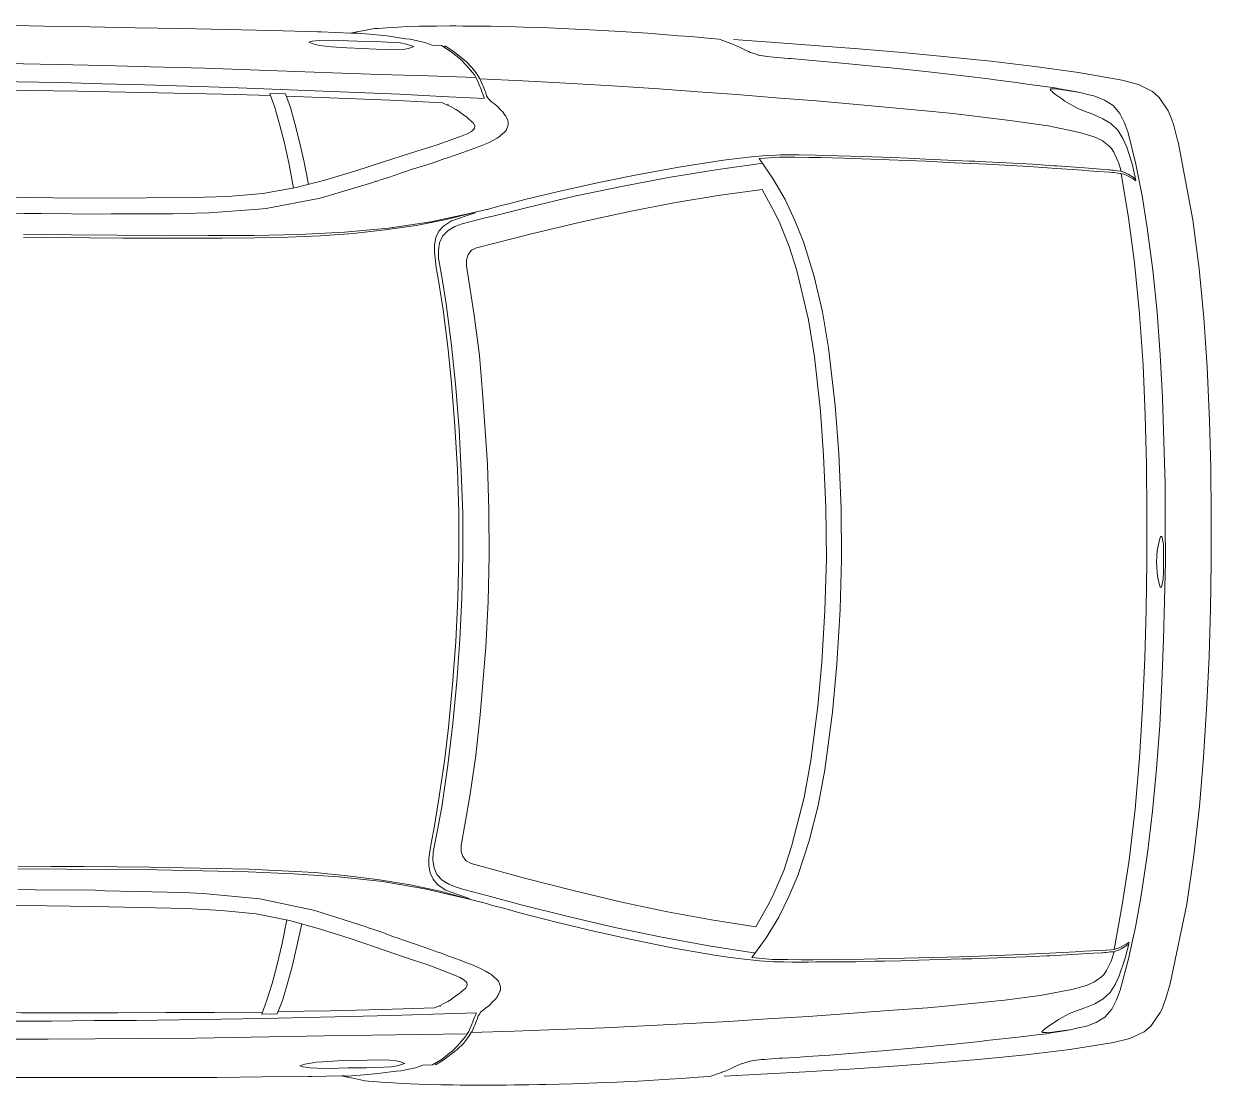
# Model space of a CAD drawing. Header units: metres. Extents: x -2 to 3328848, y -2 to 2725060.
# Drawn here: x 1663030.21 to 1663050.91, y 1362117.25 to 1362135.74 of the extents above; entities that cross this region are included whole.
import ezdxf

# ---------------------------------------------------------------- set-up
doc = ezdxf.new("R2010")
doc.units = ezdxf.units.M
doc.layers.get('0').update_dxf_attribs({"color": 253, "lineweight": 0})
doc.layers.add('AUTOS', color=253, linetype='Continuous', lineweight=0)

# ---------------------------------------------------------------- blocks, each defined once
blk = doc.blocks.new('8AUTOS')
at = {"linetype": 'Continuous'}
for p, q in [((-0.4303, 1.203), (-0.4823, 1.2011)), ((-0.4303, 1.203), (-0.4308, 1.203)), ((-0.4243, 1.2031), (-0.4303, 1.203)), ((-1.1492, 1.1896), (-1.2137, 1.185)), ((-0.624, 1.1798), (-0.6406, 1.1791)), ((-0.7366, 1.0743), (-0.7312, 1.0788)), ((-0.7143, 1.09), (-0.7148, 1.087)), ((-0.6497, 1.0761), (-0.6527, 1.077)), ((-0.6869, 1.0522), (-0.6919, 1.0477)), ((-1.9232, 1.0147), (-1.9241, 1.0116)), ((-1.2919, 0.9883), (-1.3049, 0.9877)), ((-1.2919, 0.9883), (-1.2634, 0.9886)), ((-1.8107, 0.9622), (-1.8182, 0.9611)), ((-1.8032, 0.9627), (-1.8042, 0.9627)), ((-1.8501, 0.9473), (-1.8505, 0.9433)), ((-0.5265, 0.9426), (-0.5285, 0.9431)), ((-0.7616, 0.9045), (-0.7857, 0.9108)), ((-0.7205, 0.8939), (-0.7195, 0.8939)), ((-0.7195, 0.8939), (-0.706, 0.8905)), ((-0.706, 0.8905), (-0.7015, 0.8896)), ((-0.6995, 0.8891), (-0.7015, 0.8896)), ((-0.699, 0.8881), (-0.6995, 0.8891)), ((-0.6579, 0.874), (-0.699, 0.8881)), ((-0.7087, -0.313), (-0.6953, -0.3094)), ((-0.6953, -0.3094), (-0.6908, -0.3084)), ((-0.6888, -0.3079), (-0.6908, -0.3084)), ((-0.6883, -0.3068), (-0.6888, -0.3079)), ((-0.6474, -0.292), (-0.6883, -0.3068)), ((-0.7506, -0.3244), (-0.7746, -0.3311)), ((-0.7097, -0.313), (-0.7087, -0.313)), ((-0.5148, -0.3583), (-0.5168, -0.3588)), ((-1.8381, -0.3866), (-1.8387, -0.3826)), ((-1.7985, -0.4008), (-1.806, -0.3999)), ((-1.791, -0.4012), (-1.792, -0.4012)), ((-1.2793, -0.4176), (-1.2923, -0.4173)), ((-1.2793, -0.4176), (-1.2508, -0.4174)), ((-1.91, -0.4553), (-1.911, -0.4523)), ((-0.6733, -0.4707), (-0.6784, -0.4663)), ((-0.7226, -0.4937), (-0.7171, -0.4981)), ((-0.6356, -0.4939), (-0.6386, -0.4949)), ((-0.7, -0.509), (-0.7005, -0.506)), ((-0.6081, -0.5972), (-0.6247, -0.5968)), ((-1.133, -0.6163), (-1.1976, -0.6129)), ((-0.414, -0.6169), (-0.466, -0.6159)), ((-0.414, -0.6169), (-0.4145, -0.6169)), ((-0.408, -0.6169), (-0.414, -0.6169))]:
    blk.add_line(p, q, dxfattribs=at)
for points in [[(-1.1262, 1.1898), (-1.1237, 1.1903), (-1.1037, 1.192), (-1.0747, 1.1948), (-1.0533, 1.1964), (-0.9993, 1.2009), (-0.9623, 1.2033), (-0.9423, 1.2044), (-0.8988, 1.2068), (-0.8848, 1.2075), (-0.8384, 1.2094), (-0.8269, 1.21), (-0.8089, 1.2106), (-0.7834, 1.2114), (-0.7694, 1.212), (-0.7449, 1.2122), (-0.7264, 1.2129), (-0.7119, 1.213), (-0.6979, 1.2131), (-0.6894, 1.2132), (-0.6774, 1.2133), (-0.6654, 1.2134), (-0.6554, 1.2135), (-0.6319, 1.2132), (-0.6014, 1.213), (-0.5804, 1.2122), (-0.5649, 1.2113), (-0.5519, 1.2109), (-0.5378, 1.2096), (-0.5298, 1.2091), (-0.5238, 1.2087)], [(-0.5233, 1.2087), (-0.5238, 1.2087), (-0.5208, 1.2082), (-0.5053, 1.2053), (-0.4898, 1.2025), (-0.4823, 1.2011)], [(-0.4823, 1.2011), (-0.4848, 1.201), (-0.4878, 1.201), (-0.4913, 1.201), (-0.4943, 1.2009), (-0.4998, 1.2004), (-0.5073, 1.1998), (-0.5148, 1.1993)], [(0.3796, 1.2173), (0.3766, 1.2172), (0.2951, 1.2165), (0.2136, 1.2153), (0.1316, 1.2145), (0.0521, 1.2133), (-0.0273, 1.2121), (-0.1063, 1.2104), (-0.1858, 1.2092), (-0.2653, 1.2075), (-0.3448, 1.2053), (-0.4243, 1.2031)], [(-1.2137, 1.185), (-1.2906, 1.1793), (-1.3671, 1.1736), (-1.444, 1.1669), (-1.5209, 1.1598), (-1.5979, 1.1521), (-1.6743, 1.1429), (-1.7507, 1.1322), (-1.8266, 1.119), (-1.855, 1.1113), (-1.8794, 1.0991), (-1.8908, 1.0889), (-1.9066, 1.0653), (-1.9105, 1.0573), (-1.9125, 1.0518), (-1.9164, 1.0402), (-1.9232, 1.0147)], [(-1.1262, 1.1898), (-1.1446, 1.1831), (-1.1451, 1.1826), (-1.1506, 1.1806), (-1.1611, 1.176), (-1.17, 1.1714), (-1.1745, 1.1694), (-1.1755, 1.1689)], [(-0.624, 1.1798), (-0.6111, 1.1844), (-0.5857, 1.1901), (-0.5777, 1.1912), (-0.5457, 1.196), (-0.5148, 1.1993)], [(-0.4092, 1.1849), (-0.4151, 1.1867), (-0.4272, 1.188), (-0.4397, 1.1884), (-0.4607, 1.1882), (-0.4931, 1.187), (-0.5256, 1.1862), (-0.5556, 1.1844), (-0.5681, 1.1838), (-0.5791, 1.1817), (-0.5923, 1.1774)], [(-0.5923, 1.1774), (-0.5845, 1.1746), (-0.577, 1.1732), (-0.566, 1.1723), (-0.5505, 1.1719), (-0.5265, 1.1727), (-0.5025, 1.1739), (-0.4755, 1.1751), (-0.4486, 1.1769), (-0.4376, 1.178), (-0.4286, 1.1795), (-0.4181, 1.1816), (-0.4092, 1.1849)], [(-1.2449, 1.1567), (-1.2249, 1.1584), (-1.2194, 1.159), (-1.2129, 1.1595), (-1.2004, 1.1611), (-1.191, 1.1632), (-1.1885, 1.1642), (-1.179, 1.1673), (-1.1785, 1.1673), (-1.1755, 1.1689)], [(-1.1954, 1.1622), (-1.191, 1.1632), (-1.1885, 1.1642), (-1.179, 1.1673), (-1.1785, 1.1673), (-1.1755, 1.1689)], [(-0.7221, 1.0099), (-0.7301, 1.0138), (-0.7371, 1.0178), (-0.7392, 1.0192), (-0.7502, 1.0282), (-0.7528, 1.0311), (-0.7533, 1.0326), (-0.7543, 1.0341), (-0.7563, 1.0411), (-0.7564, 1.0466), (-0.7559, 1.0486), (-0.7535, 1.0541), (-0.7525, 1.0561), (-0.7515, 1.0576), (-0.748, 1.0627), (-0.7466, 1.0642), (-0.7451, 1.0657), (-0.7366, 1.0743), (-0.7312, 1.0788), (-0.7277, 1.0814), (-0.7227, 1.0859), (-0.7213, 1.0884), (-0.7188, 1.0919), (-0.7169, 1.0985), (-0.7159, 1.101), (-0.713, 1.1085), (-0.712, 1.111), (-0.7085, 1.119), (-0.7071, 1.1215), (-0.7036, 1.1271), (-0.7007, 1.1316), (-0.6937, 1.1407), (-0.6833, 1.1513), (-0.6605, 1.1695), (-0.6471, 1.1781)], [(-0.7099, 1.1005), (-0.7099, 1.1015), (-0.706, 1.111), (-0.7025, 1.1196), (-0.7001, 1.1236), (-0.6976, 1.1281), (-0.6937, 1.1327), (-0.6838, 1.1447), (-0.6739, 1.1548), (-0.6734, 1.1553), (-0.657, 1.1685), (-0.6406, 1.1791)], [(-0.6451, 1.1766), (-0.6466, 1.1781), (-0.6471, 1.1781)], [(-1.7624, 1.0951), (-1.7604, 1.0956), (-1.7469, 1.0987), (-1.7409, 1.0998), (-1.7175, 1.104), (-1.7095, 1.1056), (-1.688, 1.1083), (-1.6785, 1.1098), (-1.665, 1.1115), (-1.638, 1.1152), (-1.6051, 1.1195), (-1.5936, 1.1211), (-1.5546, 1.126), (-1.4892, 1.1335), (-1.4238, 1.1406), (-1.4098, 1.1418), (-1.3323, 1.1494), (-1.2934, 1.1528), (-1.2739, 1.1545), (-1.2494, 1.1567)], [(-1.2494, 1.1567), (-1.2474, 1.1567), (-1.2449, 1.1567)], [(0.3277, 1.1518), (0.2057, 1.1497), (0.1177, 1.1479), (0.0297, 1.1461), (-0.0517, 1.1444), (-0.1332, 1.1422), (-0.2277, 1.1398), (-0.3227, 1.1365), (-0.4506, 1.1318), (-0.5336, 1.1291), (-0.6171, 1.1263), (-0.7001, 1.1236)], [(-0.7071, 1.1215), (-0.782, 1.1179), (-0.857, 1.1137), (-0.9385, 1.109), (-1.0194, 1.1037), (-1.0874, 1.0986), (-1.1548, 1.094), (-1.2228, 1.0884), (-1.2937, 1.0828), (-1.3642, 1.0767), (-1.4331, 1.07), (-1.5016, 1.0639), (-1.5321, 1.0607), (-1.6354, 1.0482), (-1.6974, 1.0392), (-1.7308, 1.0324), (-1.7548, 1.0272), (-1.7777, 1.0205), (-1.7916, 1.0138), (-1.8036, 1.0047), (-1.808, 0.9997), (-1.812, 0.9937), (-1.8193, 0.9781), (-1.8203, 0.9756), (-1.8247, 0.9605)], [(0.32, 1.1202), (0.246, 1.1191), (0.1725, 1.1174), (0.0985, 1.1162), (0.0245, 1.1146), (-0.0495, 1.1124), (-0.1234, 1.1108), (-0.1974, 1.1086), (-0.2714, 1.1059), (-0.3454, 1.1033), (-0.4194, 1.1006), (-0.4933, 1.0975), (-0.5673, 1.0943), (-0.6408, 1.0906), (-0.7148, 1.087)], [(-0.4506, 1.1318), (-0.5336, 1.1291), (-0.6171, 1.1263), (-0.7001, 1.1236)], [(-1.7266, 1.0826), (-1.7208, 1.087), (-1.7104, 1.0941), (-1.7064, 1.0971), (-1.7044, 1.0991), (-1.7019, 1.1016), (-1.7014, 1.1026), (-1.7024, 1.1036), (-1.7074, 1.1036), (-1.7079, 1.1036), (-1.7099, 1.1036), (-1.7199, 1.1025), (-1.749, 1.0983)], [(-0.7143, 1.09), (-0.7128, 1.0935), (-0.7099, 1.1005)], [(-0.3428, 1.0923), (-0.2588, 1.0945), (-0.1743, 1.0963), (-0.0903, 1.0981), (-0.0063, 1.0998), (0.0776, 1.1011), (0.1616, 1.1018), (0.2456, 1.1026)], [(-1.8928, 0.6404), (-1.8875, 0.7145), (-1.8801, 0.788), (-1.8703, 0.8616), (-1.8613, 0.9172), (-1.8503, 0.9728), (-1.8368, 1.0274), (-1.8304, 1.0445), (-1.8226, 1.0606), (-1.8107, 1.0747), (-1.7958, 1.0843), (-1.7788, 1.091), (-1.7624, 1.0951)], [(-1.7266, 1.0826), (-1.7491, 1.0697), (-1.7591, 1.0656)], [(-0.6869, 1.0522), (-0.6869, 1.0522), (-0.6845, 1.0542), (-0.673, 1.0628), (-0.6711, 1.0644), (-0.6711, 1.0644), (-0.6651, 1.0679), (-0.6561, 1.073), (-0.6521, 1.075), (-0.6422, 1.0796)], [(-0.3698, 1.0911), (-0.4608, 1.0877), (-0.5512, 1.0839), (-0.6422, 1.0796)], [(-0.4084, 0.9372), (-0.4008, 0.9763), (-0.3931, 1.0118), (-0.3849, 1.0434), (-0.3771, 1.0715), (-0.3683, 1.0951)], [(-0.3823, 0.9309), (-0.3747, 0.972), (-0.3665, 1.0091), (-0.3583, 1.0422), (-0.3501, 1.0712), (-0.3413, 1.0958), (-0.3683, 1.0951)], [(-1.7591, 1.0656), (-1.7756, 1.0595), (-1.793, 1.0518), (-1.8069, 1.0432), (-1.8188, 1.0316)], [(-0.2072, 0.9145), (-0.2682, 0.9165), (-0.3288, 0.9214), (-0.3869, 0.9319), (-0.441, 0.9459), (-0.4911, 0.961), (-0.5393, 0.9765), (-0.5864, 0.9916), (-0.633, 1.0062), (-0.6762, 1.0218), (-0.6852, 1.0257), (-0.6927, 1.0297), (-0.6978, 1.0346), (-0.6983, 1.0396), (-0.6954, 1.0446), (-0.6919, 1.0477)], [(-1.8188, 1.0316), (-1.8277, 1.0175), (-1.8345, 1.0024), (-1.8438, 0.9734), (-1.8501, 0.9473)], [(-1.9241, 1.0116), (-1.9499, 0.8754), (-1.9607, 0.7903), (-1.9689, 0.7047), (-1.9746, 0.6192), (-1.9788, 0.5256), (-1.9811, 0.4436), (-1.9818, 0.3611), (-1.9816, 0.2791)], [(-0.7221, 1.0099), (-0.7105, 1.005), (-0.704, 1.0026), (-0.7015, 1.0016), (-0.6854, 0.9957), (-0.6659, 0.9889), (-0.6493, 0.9831), (-0.6463, 0.9826), (-0.6273, 0.9757), (-0.6072, 0.9694), (-0.5876, 0.9631), (-0.5781, 0.9597), (-0.5766, 0.9592)], [(-1.8505, 0.9433), (-1.8456, 0.9473), (-1.8336, 0.9535), (-1.8296, 0.955), (-1.8266, 0.956), (-1.8246, 0.9565), (-1.8246, 0.9565), (-1.8236, 0.9565), (-1.8191, 0.9571), (-1.8121, 0.9581), (-1.8116, 0.9582), (-1.8106, 0.9582), (-1.8047, 0.9587), (-1.7857, 0.9599), (-1.7597, 0.9616), (-1.7577, 0.9621), (-1.7122, 0.965), (-1.6647, 0.9685), (-1.5903, 0.9726), (-1.5768, 0.9733), (-1.5338, 0.9751), (-1.4843, 0.9776), (-1.4843, 0.9776), (-1.3888, 0.9814), (-1.3414, 0.9829), (-1.3014, 0.9842), (-1.2989, 0.9842), (-1.2804, 0.9844), (-1.2559, 0.9846), (-1.2464, 0.9847), (-1.2399, 0.9848), (-1.2369, 0.9848), (-1.2294, 0.9849), (-1.1938, 0.9822)], [(-1.8032, 0.9627), (-1.7887, 0.9639), (-1.7887, 0.9639), (-1.7607, 0.9661), (-1.7127, 0.9695), (-1.7077, 0.9696), (-1.6703, 0.9724), (-1.6368, 0.9742), (-1.5768, 0.9773), (-1.5698, 0.9778), (-1.5603, 0.9779), (-1.4843, 0.9816), (-1.4843, 0.9816), (-1.4534, 0.9829), (-1.4249, 0.9841), (-1.4079, 0.9848), (-1.3749, 0.9861), (-1.3319, 0.9869), (-1.3049, 0.9877)], [(-1.3376, 0.2849), (-1.3369, 0.3729), (-1.3327, 0.4684), (-1.3265, 0.552), (-1.3149, 0.6526), (-1.3045, 0.7152), (-1.29, 0.7768), (-1.271, 0.8375), (-1.2564, 0.8746), (-1.2392, 0.9108), (-1.218, 0.9475), (-1.1938, 0.9822)], [(-1.2634, 0.9886), (-1.2489, 0.9887), (-1.2384, 0.9888), (-1.2314, 0.9888), (-1.2244, 0.9884), (-1.2069, 0.9876)], [(-1.2069, 0.9876), (-1.1809, 0.9853), (-1.1558, 0.9825), (-1.1318, 0.9797), (-1.0577, 0.9679), (-0.9836, 0.9546), (-0.9175, 0.9412), (-0.8518, 0.9267), (-0.7857, 0.9108)], [(-0.6776, 0.2908), (-0.6773, 0.3638), (-0.6749, 0.4373), (-0.6711, 0.5103), (-0.6653, 0.5834), (-0.6579, 0.6565), (-0.6486, 0.729), (-0.6419, 0.7691), (-0.6353, 0.8087), (-0.6349, 0.8227), (-0.637, 0.8357), (-0.6421, 0.8471), (-0.6517, 0.857), (-0.6633, 0.8639), (-0.6763, 0.8688), (-0.6898, 0.8722), (-0.7029, 0.8756), (-0.7164, 0.8789), (-0.7299, 0.8823), (-0.7901, 0.8973), (-0.8722, 0.9166), (-0.9539, 0.9338), (-1.036, 0.9496), (-1.1182, 0.9629), (-1.2003, 0.9741)], [(-1.8696, 0.2801), (-1.8698, 0.3646), (-1.8691, 0.4491), (-1.8669, 0.5356), (-1.8631, 0.6222), (-1.8569, 0.7117), (-1.8482, 0.8008), (-1.8374, 0.8789), (-1.8246, 0.9565)], [(-1.8501, 0.9473), (-1.8371, 0.9554), (-1.8326, 0.9575), (-1.8321, 0.9575)], [(-1.8247, 0.9605), (-1.8297, 0.9585), (-1.8321, 0.9575)], [(-1.8247, 0.9605), (-1.8237, 0.9605), (-1.8182, 0.9611)], [(-1.8042, 0.9627), (-1.8052, 0.9627), (-1.8082, 0.9622), (-1.8107, 0.9622)], [(-0.5766, 0.9592), (-0.5676, 0.9563), (-0.548, 0.9495), (-0.534, 0.9451), (-0.5285, 0.9431)], [(0.0876, 0.8866), (0.0571, 0.8864), (0.0566, 0.8864), (-0.0474, 0.8854), (-0.0649, 0.8858), (-0.1729, 0.8863), (-0.2124, 0.887), (-0.2355, 0.8877), (-0.3215, 0.894), (-0.3345, 0.8954), (-0.4257, 0.9125), (-0.4327, 0.9145), (-0.5204, 0.9407), (-0.526, 0.9427), (-0.5265, 0.9426)], [(0.9015, 0.9514), (0.8945, 0.9489), (0.894, 0.9489), (0.8701, 0.9406), (0.8512, 0.9345), (0.8417, 0.9319), (0.7998, 0.9205), (0.7973, 0.92), (0.7748, 0.9153), (0.6979, 0.9041), (0.6824, 0.903), (0.66, 0.9013), (0.6405, 0.9001), (0.572, 0.896), (0.5005, 0.8933), (0.415, 0.8911), (0.3301, 0.8893), (0.3146, 0.8892), (0.2216, 0.8878), (0.1336, 0.8871), (0.0876, 0.8866)], [(-1.1994, 0.9286), (-1.222, 0.8869), (-1.2298, 0.8699), (-1.2465, 0.8292), (-1.2596, 0.7871), (-1.2798, 0.7014), (-1.2903, 0.6368), (-1.3009, 0.5422), (-1.3062, 0.4652), (-1.3099, 0.3751), (-1.3111, 0.2851)], [(-0.7236, 0.2904), (-0.7228, 0.3699), (-0.7206, 0.4499), (-0.7126, 0.5675), (-0.7063, 0.639), (-0.6974, 0.7096), (-0.6837, 0.7957), (-0.6837, 0.8062), (-0.6868, 0.8152), (-0.6929, 0.8227), (-0.7014, 0.8271), (-0.7972, 0.8512), (-0.8828, 0.8715), (-0.968, 0.8902), (-1.0451, 0.905), (-1.1223, 0.9178), (-1.1994, 0.9286)], [(0.1988, 0.9156), (0.1178, 0.9149), (0.0363, 0.9137), (-0.0447, 0.9135), (-0.1257, 0.9137), (-0.2072, 0.9145)], [(-0.7616, 0.9045), (-0.7401, 0.8992), (-0.7296, 0.8963), (-0.7205, 0.8939)], [(0.0879, 0.8506), (0.0044, 0.8494), (-0.0751, 0.8487), (-0.1546, 0.848), (-0.2341, 0.8483), (-0.3136, 0.8485), (-0.3926, 0.8503), (-0.4712, 0.8541), (-0.5477, 0.861), (-0.6218, 0.8723), (-0.6995, 0.8891), (-0.6484, 0.8761), (-0.5963, 0.866), (-0.5422, 0.858), (-0.4866, 0.852), (-0.4296, 0.8475), (-0.3726, 0.8455), (-0.3151, 0.844), (-0.2576, 0.8436), (-0.2001, 0.8436), (-0.1426, 0.8436), (-0.0851, 0.8436), (-0.0276, 0.8441), (0.0304, 0.8451), (0.0879, 0.8456)], [(-0.6706, 0.2908), (-0.6703, 0.3658), (-0.668, 0.4409), (-0.6636, 0.5159), (-0.6578, 0.591), (-0.6518, 0.6495), (-0.643, 0.7186), (-0.6359, 0.7662), (-0.6311, 0.7927), (-0.6279, 0.8192), (-0.628, 0.8322), (-0.6306, 0.8447), (-0.6357, 0.8557), (-0.6438, 0.8646), (-0.6579, 0.874)], [(-1.8928, 0.6404), (-1.8971, 0.5654), (-1.8995, 0.4903), (-1.9013, 0.4153), (-1.9017, 0.3478), (-1.9021, 0.2798)], [(-1.8866, 0.28), (-1.8872, 0.2889), (-1.8878, 0.2989), (-1.8893, 0.3079), (-1.8909, 0.3154), (-1.8909, 0.3159), (-1.8935, 0.3239), (-1.896, 0.3239), (-1.8984, 0.3104), (-1.8987, 0.2968), (-1.8986, 0.2798)], [(-0.6776, 0.2908), (-0.676, 0.2178), (-0.6723, 0.1443), (-0.6672, 0.0714), (-0.66, -0.0016), (-0.6514, -0.0745), (-0.6407, -0.1469), (-0.6334, -0.1869), (-0.626, -0.2263), (-0.6254, -0.2403), (-0.6273, -0.2533), (-0.6322, -0.2648), (-0.6416, -0.2749), (-0.653, -0.282), (-0.666, -0.2871), (-0.6794, -0.2908), (-0.6924, -0.2944), (-0.7059, -0.298), (-0.7193, -0.3016), (-0.7792, -0.3177), (-0.861, -0.3384), (-0.9423, -0.3571), (-1.0242, -0.3744), (-1.1061, -0.3891), (-1.188, -0.4018)], [(-0.7236, 0.2904), (-0.7214, 0.2109), (-0.7177, 0.1309), (-0.7077, 0.0135), (-0.7, -0.0579), (-0.6899, -0.1284), (-0.6746, -0.2142), (-0.6745, -0.2247), (-0.6774, -0.2337), (-0.6834, -0.2413), (-0.6918, -0.2459), (-0.7871, -0.2717), (-0.8724, -0.2935), (-0.9572, -0.3138), (-1.0341, -0.3299), (-1.111, -0.3441), (-1.1879, -0.3563)], [(-0.6706, 0.2908), (-0.669, 0.2158), (-0.6653, 0.1409), (-0.6596, 0.0659), (-0.6525, -0.009), (-0.6454, -0.0675), (-0.6353, -0.1364), (-0.6274, -0.1838), (-0.6221, -0.2103), (-0.6184, -0.2367), (-0.6183, -0.2497), (-0.6207, -0.2622), (-0.6256, -0.2733), (-0.6335, -0.2824), (-0.6474, -0.292)], [(-1.911, -0.4523), (-1.9393, -0.3165), (-1.9515, -0.2316), (-1.9613, -0.1462), (-1.9685, -0.0608), (-1.9744, 0.0327), (-1.9781, 0.1146), (-1.9803, 0.1971), (-1.9816, 0.2791)], [(-1.8864, -0.0806), (-1.892, -0.0056), (-1.8957, 0.0694), (-1.8989, 0.1443), (-1.9005, 0.2118), (-1.9021, 0.2798)], [(-1.8866, 0.28), (-1.887, 0.271), (-1.8874, 0.2609), (-1.8888, 0.2519), (-1.8903, 0.2444), (-1.8903, 0.2439), (-1.8927, 0.2359), (-1.8952, 0.2359), (-1.8978, 0.2494), (-1.8984, 0.2628), (-1.8986, 0.2798)], [(-1.8696, 0.2801), (-1.8683, 0.1956), (-1.8661, 0.1111), (-1.8623, 0.0247), (-1.857, -0.0618), (-1.8492, -0.1512), (-1.8389, -0.2401), (-1.8267, -0.318), (-1.8125, -0.3954)], [(-1.3376, 0.2849), (-1.3353, 0.1969), (-1.3295, 0.1014), (-1.3217, 0.018), (-1.3083, -0.0824), (-1.2968, -0.1448), (-1.2812, -0.2061), (-1.2612, -0.2665), (-1.2458, -0.3033), (-1.228, -0.3392), (-1.2062, -0.3755), (-1.1814, -0.4098)], [(-1.1879, -0.3563), (-1.2112, -0.315), (-1.2194, -0.2981), (-1.2367, -0.2578), (-1.2506, -0.2159), (-1.2724, -0.1306), (-1.284, -0.0662), (-1.2963, 0.0282), (-1.303, 0.1052), (-1.3083, 0.1951), (-1.3111, 0.2851)], [(-1.8864, -0.0806), (-1.8797, -0.1545), (-1.871, -0.2279), (-1.8599, -0.3013), (-1.8499, -0.3567), (-1.8379, -0.4121), (-1.8234, -0.4665), (-1.8168, -0.4835), (-1.8086, -0.4994), (-1.7965, -0.5133), (-1.7814, -0.5226), (-1.7643, -0.529), (-1.7478, -0.5328)], [(0.0978, -0.2553), (0.0143, -0.2556), (-0.0652, -0.2563), (-0.1447, -0.257), (-0.2242, -0.2587), (-0.3037, -0.2604), (-0.3827, -0.2636), (-0.4611, -0.2688), (-0.5375, -0.277), (-0.6114, -0.2897), (-0.6888, -0.3079), (-0.6379, -0.2939), (-0.586, -0.2829), (-0.5321, -0.274), (-0.4766, -0.267), (-0.4197, -0.2614), (-0.3627, -0.2584), (-0.3052, -0.2559), (-0.2477, -0.2544), (-0.1902, -0.2534), (-0.1328, -0.2524), (-0.0753, -0.2514), (-0.0178, -0.2508), (0.0402, -0.2508), (0.0977, -0.2503)], [(0.0981, -0.2913), (0.0676, -0.2916), (0.0671, -0.2916), (-0.0369, -0.2925), (-0.0544, -0.2932), (-0.1624, -0.2956), (-0.2019, -0.297), (-0.2248, -0.2982), (-0.3108, -0.306), (-0.3238, -0.3076), (-0.4146, -0.3264), (-0.4216, -0.3285), (-0.5088, -0.3562), (-0.5143, -0.3583), (-0.5148, -0.3583)], [(-1.1943, -0.4154), (-1.1684, -0.4126), (-1.1434, -0.4094), (-1.1194, -0.4062), (-1.0455, -0.393), (-0.9717, -0.3784), (-0.9058, -0.3638), (-0.8404, -0.3482), (-0.7746, -0.3311)], [(-0.7506, -0.3244), (-0.7292, -0.3187), (-0.7187, -0.3156), (-0.7097, -0.313)], [(-0.1961, -0.3244), (-0.2571, -0.3275), (-0.3175, -0.3335), (-0.3754, -0.3451), (-0.4293, -0.36), (-0.4792, -0.376), (-0.527, -0.3924), (-0.5739, -0.4083), (-0.6202, -0.4237), (-0.6631, -0.4401), (-0.6721, -0.4442), (-0.6795, -0.4483), (-0.6845, -0.4533), (-0.6849, -0.4583), (-0.6819, -0.4633), (-0.6784, -0.4663)], [(0.2099, -0.3183), (0.1289, -0.319), (0.0474, -0.3193), (-0.0336, -0.3205), (-0.1146, -0.3222), (-0.1961, -0.3244)], [(-0.3969, -0.3507), (-0.3885, -0.3897), (-0.3802, -0.4251), (-0.3714, -0.4565), (-0.3632, -0.4844), (-0.354, -0.5079)], [(-0.3709, -0.344), (-0.3626, -0.3849), (-0.3537, -0.4219), (-0.345, -0.4548), (-0.3362, -0.4837), (-0.327, -0.5081), (-0.354, -0.5079)], [(-0.5647, -0.3757), (-0.5557, -0.3727), (-0.5363, -0.3655), (-0.5223, -0.3609), (-0.5168, -0.3588)], [(-1.8387, -0.3826), (-1.8336, -0.3866), (-1.8216, -0.3925), (-1.8176, -0.394), (-1.8145, -0.3949), (-1.8125, -0.3954), (-1.8125, -0.3954), (-1.8115, -0.3954), (-1.807, -0.3959), (-1.8, -0.3968), (-1.7995, -0.3968), (-1.7985, -0.3968), (-1.7925, -0.3972), (-1.7735, -0.3981), (-1.7475, -0.3993), (-1.7455, -0.3998), (-1.7, -0.4019), (-1.6525, -0.4045), (-1.5779, -0.4073), (-1.5644, -0.4077), (-1.5214, -0.4088), (-1.4719, -0.4104), (-1.4719, -0.4104), (-1.3764, -0.4125), (-1.3289, -0.4131), (-1.2889, -0.4137), (-1.2864, -0.4137), (-1.2679, -0.4135), (-1.2434, -0.4133), (-1.2339, -0.4132), (-1.2274, -0.4132), (-1.2244, -0.4131), (-1.2169, -0.4131), (-1.1814, -0.4098)], [(-1.8054, -0.4703), (-1.8145, -0.4564), (-1.8216, -0.4415), (-1.8314, -0.4126), (-1.8381, -0.3866)], [(-1.8381, -0.3866), (-1.825, -0.3945), (-1.8205, -0.3965), (-1.82, -0.3965)], [(-0.7092, -0.429), (-0.6977, -0.4239), (-0.6913, -0.4214), (-0.6888, -0.4204), (-0.6728, -0.4142), (-0.6534, -0.407), (-0.6369, -0.4009), (-0.6339, -0.4004), (-0.615, -0.3932), (-0.5951, -0.3865), (-0.5756, -0.3798), (-0.5662, -0.3763), (-0.5647, -0.3757)], [(-1.8125, -0.3994), (-1.8175, -0.3975), (-1.82, -0.3965)], [(-0.6922, -0.5404), (-0.7672, -0.5381), (-0.8423, -0.5352), (-0.9238, -0.532), (-1.0048, -0.5282), (-1.0729, -0.5243), (-1.1404, -0.5209), (-1.2084, -0.5165), (-1.2795, -0.5121), (-1.35, -0.5073), (-1.4191, -0.5019), (-1.4876, -0.497), (-1.5181, -0.4943), (-1.6217, -0.4837), (-1.6838, -0.4758), (-1.7174, -0.4696), (-1.7414, -0.4648), (-1.7645, -0.4585), (-1.7785, -0.4521), (-1.7906, -0.4432), (-1.7952, -0.4383), (-1.7992, -0.4323), (-1.8068, -0.4169), (-1.8079, -0.4144), (-1.8125, -0.3994)], [(-1.8125, -0.3994), (-1.8115, -0.3994), (-1.806, -0.3999)], [(-1.792, -0.4012), (-1.793, -0.4012), (-1.796, -0.4008), (-1.7985, -0.4008)], [(-1.791, -0.4012), (-1.7765, -0.4021), (-1.7765, -0.4021), (-1.7485, -0.4038), (-1.7004, -0.4064), (-1.6954, -0.4064), (-1.6579, -0.4085), (-1.6244, -0.4097), (-1.5644, -0.4117), (-1.5574, -0.4121), (-1.5479, -0.412), (-1.4719, -0.4144), (-1.4719, -0.4144), (-1.4408, -0.4151), (-1.4123, -0.4158), (-1.3953, -0.4162), (-1.3623, -0.4169), (-1.3193, -0.417), (-1.2923, -0.4173)], [(-1.2508, -0.4174), (-1.2363, -0.4173), (-1.2258, -0.4172), (-1.2188, -0.4171), (-1.2118, -0.4165), (-1.1943, -0.4154)], [(-0.7092, -0.429), (-0.7172, -0.4331), (-0.7241, -0.4372), (-0.7261, -0.4387), (-0.737, -0.4478), (-0.7395, -0.4508), (-0.74, -0.4523), (-0.741, -0.4538), (-0.7429, -0.4608), (-0.7429, -0.4663), (-0.7423, -0.4683), (-0.7398, -0.4738), (-0.7388, -0.4758), (-0.7378, -0.4773), (-0.7342, -0.4823), (-0.7327, -0.4838), (-0.7312, -0.4852), (-0.7226, -0.4937), (-0.7171, -0.4981), (-0.7136, -0.5006), (-0.7085, -0.505), (-0.707, -0.5075), (-0.7045, -0.511), (-0.7024, -0.5175), (-0.7014, -0.52), (-0.6983, -0.5274), (-0.6973, -0.5299), (-0.6937, -0.5379), (-0.6922, -0.5404), (-0.6886, -0.5459), (-0.6856, -0.5503), (-0.6785, -0.5593), (-0.6679, -0.5697), (-0.6448, -0.5875), (-0.6312, -0.5958)], [(-1.1976, -0.6129), (-1.2746, -0.6086), (-1.3512, -0.6043), (-1.4282, -0.599), (-1.5053, -0.5932), (-1.5823, -0.5869), (-1.6589, -0.579), (-1.7355, -0.5697), (-1.8116, -0.5579), (-1.8402, -0.5507), (-1.8648, -0.5389), (-1.8763, -0.529), (-1.8926, -0.5056), (-1.8966, -0.4977), (-1.8987, -0.4922), (-1.9028, -0.4807), (-1.91, -0.4553)], [(-1.7451, -0.5033), (-1.7616, -0.4975), (-1.7792, -0.4901), (-1.7933, -0.4817), (-1.8054, -0.4703)], [(-0.6733, -0.4707), (-0.6733, -0.4707), (-0.6708, -0.4727), (-0.6592, -0.4811), (-0.6572, -0.4826), (-0.6572, -0.4826), (-0.6512, -0.486), (-0.6421, -0.4909), (-0.6381, -0.4929), (-0.6281, -0.4973)], [(-1.7157, -0.5178), (-1.735, -0.5072), (-1.7451, -0.5033)], [(0.3347, -0.5207), (0.2607, -0.5209), (0.1872, -0.5205), (0.1132, -0.5207), (0.0392, -0.5204), (-0.0349, -0.5195), (-0.1089, -0.5192), (-0.1829, -0.5183), (-0.2569, -0.517), (-0.3309, -0.5157), (-0.4049, -0.5143), (-0.4789, -0.5125), (-0.553, -0.5106), (-0.6265, -0.5083), (-0.7005, -0.506)], [(-0.7, -0.509), (-0.6984, -0.5124), (-0.6954, -0.5194)], [(-0.3555, -0.5039), (-0.4465, -0.5022), (-0.5371, -0.5), (-0.6281, -0.4973)], [(-0.3285, -0.5046), (-0.2445, -0.5054), (-0.16, -0.5056), (-0.076, -0.5059), (0.008, -0.5061), (0.092, -0.5059), (0.176, -0.5051), (0.26, -0.5044)], [(-1.7478, -0.5328), (-1.7458, -0.5333), (-1.7323, -0.5362), (-1.7263, -0.5371), (-1.7027, -0.5409), (-1.6947, -0.5424), (-1.6732, -0.5447), (-1.6637, -0.5461), (-1.6502, -0.5475), (-1.6231, -0.5507), (-1.5901, -0.5544), (-1.5786, -0.5558), (-1.5396, -0.56), (-1.474, -0.5664), (-1.4084, -0.5723), (-1.3944, -0.5732), (-1.3169, -0.5795), (-1.2778, -0.5821), (-1.2583, -0.5835), (-1.2338, -0.5852)], [(-1.7157, -0.5178), (-1.6958, -0.5309), (-1.6918, -0.5338), (-1.6898, -0.5358), (-1.6873, -0.5383), (-1.6867, -0.5393), (-1.6877, -0.5403), (-1.6927, -0.5403), (-1.6932, -0.5403), (-1.6952, -0.5404), (-1.7052, -0.5395), (-1.7344, -0.5358)], [(-0.6954, -0.5194), (-0.6954, -0.5204), (-0.6913, -0.5299), (-0.6877, -0.5384), (-0.6852, -0.5423), (-0.6826, -0.5468), (-0.6786, -0.5513), (-0.6685, -0.5632), (-0.6584, -0.5731), (-0.6579, -0.5736), (-0.6413, -0.5864), (-0.6247, -0.5968)], [(0.3429, -0.5521), (0.2209, -0.5522), (0.1329, -0.552), (0.0449, -0.5518), (-0.0366, -0.5515), (-0.1181, -0.5508), (-0.2126, -0.5501), (-0.3076, -0.5485), (-0.4356, -0.5461), (-0.5187, -0.5448), (-0.6022, -0.5436), (-0.6852, -0.5423)], [(-0.4356, -0.5461), (-0.5187, -0.5448), (-0.6022, -0.5436), (-0.6852, -0.5423)], [(-1.2338, -0.5852), (-1.2318, -0.5852), (-1.2293, -0.5852)], [(-1.2293, -0.5852), (-1.2093, -0.5865), (-1.2038, -0.587), (-1.1973, -0.5874), (-1.1848, -0.5888), (-1.1753, -0.5907), (-1.1728, -0.5917), (-1.1632, -0.5946), (-1.1627, -0.5946), (-1.1597, -0.5961)], [(-1.1798, -0.5898), (-1.1753, -0.5907), (-1.1728, -0.5917), (-1.1632, -0.5946), (-1.1627, -0.5946), (-1.1597, -0.5961)], [(-1.11, -0.6161), (-1.1286, -0.6098), (-1.1291, -0.6093), (-1.1346, -0.6074), (-1.1452, -0.6029), (-1.1542, -0.5985), (-1.1587, -0.5966), (-1.1597, -0.5961)], [(-0.6292, -0.5943), (-0.6307, -0.5958), (-0.6312, -0.5958)], [(-0.6081, -0.5972), (-0.5951, -0.6015), (-0.5696, -0.6068), (-0.5616, -0.6077), (-0.5296, -0.6119), (-0.4985, -0.6147)], [(-0.5764, -0.5942), (-0.5687, -0.5913), (-0.5613, -0.5897), (-0.5503, -0.5886), (-0.5348, -0.588), (-0.5108, -0.5883), (-0.4868, -0.5891), (-0.4597, -0.5898), (-0.4327, -0.5911), (-0.4217, -0.592), (-0.4127, -0.5934), (-0.4022, -0.5953), (-0.3932, -0.5984)], [(-0.3932, -0.5984), (-0.3992, -0.6003), (-0.4111, -0.6019), (-0.4236, -0.6025), (-0.4446, -0.6027), (-0.4771, -0.602), (-0.5096, -0.6018), (-0.5397, -0.6005), (-0.5522, -0.6001), (-0.5632, -0.5982), (-0.5764, -0.5942)], [(-1.11, -0.6161), (-1.1075, -0.6166), (-1.0875, -0.6179), (-1.0585, -0.6202), (-1.037, -0.6215), (-0.983, -0.625), (-0.9459, -0.6267), (-0.9259, -0.6275), (-0.8824, -0.6291), (-0.8684, -0.6295), (-0.8219, -0.6306), (-0.8104, -0.631), (-0.7924, -0.6313), (-0.7669, -0.6316), (-0.7529, -0.6319), (-0.7284, -0.6317), (-0.7099, -0.6321), (-0.6954, -0.6319), (-0.6814, -0.6318), (-0.6729, -0.6317), (-0.6609, -0.6316), (-0.6489, -0.6315), (-0.6389, -0.6314), (-0.6154, -0.6307), (-0.5849, -0.6299), (-0.5639, -0.6287), (-0.5484, -0.6276), (-0.5354, -0.627), (-0.5214, -0.6254), (-0.5134, -0.6248), (-0.5074, -0.6242)], [(-0.5069, -0.6242), (-0.5074, -0.6242), (-0.5044, -0.6237), (-0.489, -0.6206), (-0.4735, -0.6174), (-0.466, -0.6159)], [(-0.466, -0.6159), (-0.4685, -0.6159), (-0.4715, -0.6159), (-0.475, -0.616), (-0.478, -0.616), (-0.4835, -0.6155), (-0.491, -0.6151), (-0.4985, -0.6147)], [(0.396, -0.6167), (0.393, -0.6167), (0.3115, -0.6174), (0.23, -0.6176), (0.148, -0.6184), (0.0685, -0.6186), (-0.011, -0.6188), (-0.09, -0.6185), (-0.1695, -0.6187), (-0.249, -0.6184), (-0.3285, -0.6176), (-0.408, -0.6169)]]:
    blk.add_lwpolyline(points, dxfattribs=at)

msp = doc.modelspace()

# ---------------------------------------------------------------- block references
at = {"layer": 'AUTOS', "xscale": -10, "yscale": 10, "zscale": 10}
msp.add_blockref('8AUTOS', (1663031.089, 1362123.566), dxfattribs=at)

doc.saveas('drawing.dxf')
